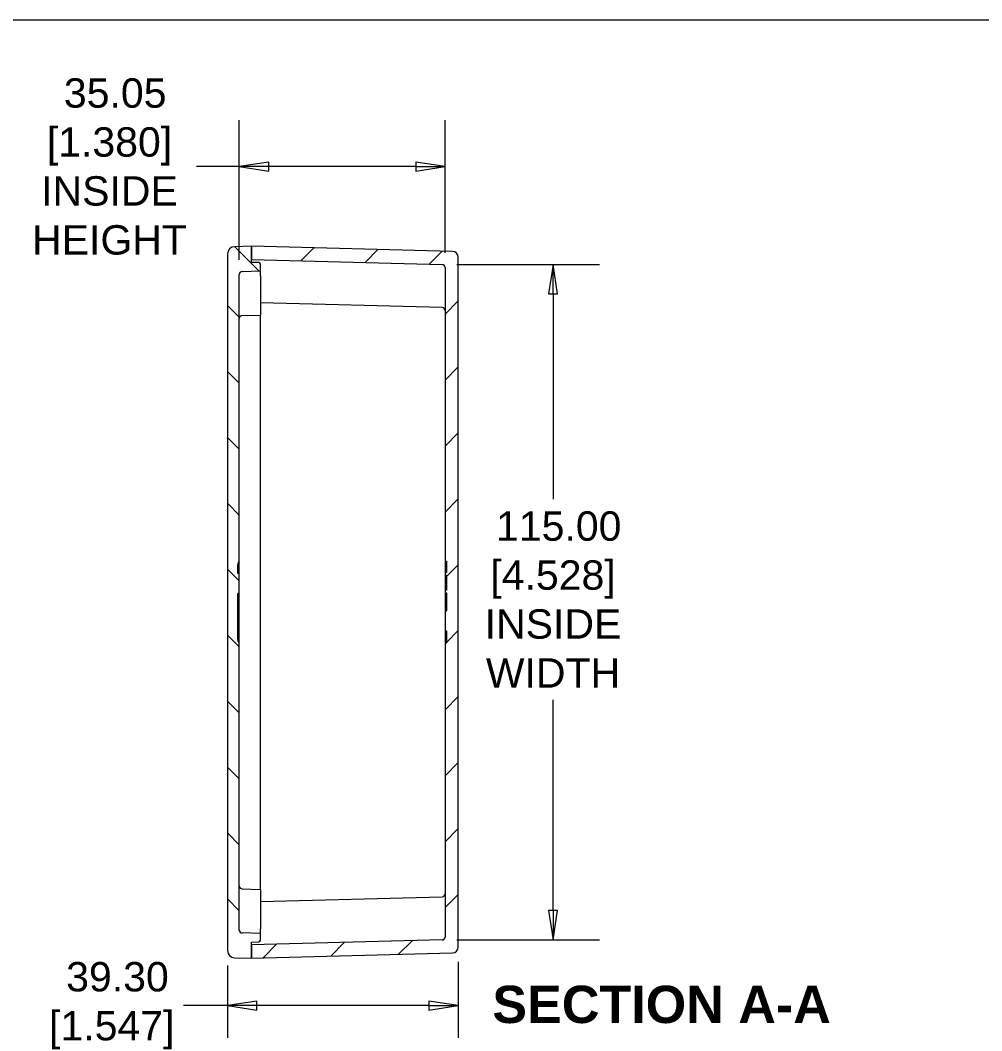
# Model space of a CAD drawing. Header units: millimetres. Extents: x 23 to 674, y 24 to 517.
# Drawn here: x 259.7 to 423.5, y 344.8 to 516.8 of the extents above; entities that cross this region are included whole.
import ezdxf

# ---------------------------------------------------------------- set-up
doc = ezdxf.new("R2010")
doc.units = ezdxf.units.MM
doc.header["$LTSCALE"] = 2.5
for name, color, linetype, lineweight in [('Dimension (ANSI)', 7, 'Continuous', 9), ('Hatch (ANSI)', 7, 'Continuous', 9), ('Sketch Geometry (ANSI)', 7, 'Continuous', 9), ('Symbol (ANSI)', 7, 'Continuous', 9), ('Visible (ANSI)', 7, 'Continuous', 9)]:
    doc.layers.add(name, color=color, linetype=linetype, lineweight=lineweight)
doc.styles.add('Label Text (ANSI)', font='arialbd.ttf')
doc.styles.add('Note Text (ANSI)', font='arial.ttf')
doc.styles.add('Text Style20', font='arial.ttf')
doc.dimstyles.new('Default - mm (ANSI)', dxfattribs={"dimscale": 2.5, "dimtxt": 2, "dimasz": 2, "dimexe": 3.175, "dimexo": 1, "dimgap": 0.8, "dimtad": 0, "dimtih": 1, "dimtoh": 1, "dimrnd": 1e-08, "dimzin": 4, "dimdsep": 46, "dimtxsty": 'Note Text (ANSI)', "dimblk": 'Filled-1', "dimcen": 0.09, "dimdle": 10, "dimclrd": 256, "dimclre": 256, "dimclrt": 256, "dimadec": 1, "dimazin": 0, "dimtfac": 1.524, "dimtofl": 0, "dimtmove": 0, "dimatfit": 3, "dimfxl": 0, "dimtolj": 1, "dimtzin": 0, "dimlwd": -1, "dimlwe": -1, "dimarcsym": 0})

# ---------------------------------------------------------------- blocks, each defined once
blk = doc.blocks.new('Title Blocks HAMMOND')
at = {"layer": 'Sketch Geometry (ANSI)'}
blk.add_line((269.997, 206.727), (9.353, 206.727), dxfattribs=at)
at = {"layer": 'Symbol (ANSI)', "style": 'Text Style20'}
blk.add_attdef('<TITLE>_001', (229.212, 16.349), '', height=5, dxfattribs=at)
blk = doc.blocks.new('Filled-1')
at = {"color": 0}
for p, q in [((0, 0), (-1, 0.15)), ((-1, 0.15), (-1, -0.15)), ((-1, 0), (0, 0)), ((-1, -0.15), (0, 0))]:
    blk.add_line(p, q, dxfattribs=at)
at = {"color": 0, "flags": 128}
blk.add_lwpolyline([(-1, -0.15), (0, 0), (-1, 0.15), (-1, -0.15)], dxfattribs=at)
at = {"color": 0}
blk.add_solid([(-1, -0.15), (0, 0), (-1, 0.15), (-1, -0.15)], dxfattribs=at)
blk = doc.blocks.new('*D16')
at = {"layer": 'Defpoints', "color": 0, "transparency": 16777216}
for p in [(295.05, 358.45), (334.35, 359.07), (334.35, 349.09)]:
    blk.add_point(p, dxfattribs=at)
at = {"layer": 'Dimension (ANSI)', "transparency": 16777216}
for p, q in [((334.35, 356.57), (334.35, 341.16)), ((295.05, 355.95), (295.05, 341.16)), ((295.05, 349.09), (287.55, 349.09)), ((329.35, 349.09), (300.05, 349.09))]:
    blk.add_line(p, q, dxfattribs=at)
at = {"layer": 'Dimension (ANSI)', "transparency": 16777216, "xscale": 5, "yscale": 5, "zscale": 5, "rotation": 180}
blk.add_blockref('Filled-1', (295.05, 349.09), dxfattribs=at)
at = {"layer": 'Dimension (ANSI)', "transparency": 16777216, "xscale": 5, "yscale": 5, "zscale": 5}
blk.add_blockref('Filled-1', (334.35, 349.09), dxfattribs=at)
at = {"layer": 'Dimension (ANSI)', "transparency": 16777216, "insert": (275.33, 349.09), "char_height": 5, "attachment_point": 5, "style": 'Note Text (ANSI)'}
blk.add_mtext('\\A1; 39.30\\P[1.547]', dxfattribs=at)
blk = doc.blocks.new('*D17')
at = {"layer": 'Defpoints', "color": 0, "transparency": 16777216}
for p in [(331.61, 475.27), (331.61, 360.27), (350.48, 360.27)]:
    blk.add_point(p, dxfattribs=at)
at = {"layer": 'Dimension (ANSI)', "transparency": 16777216}
for p, q in [((334.11, 475.27), (358.42, 475.27)), ((350.48, 470.27), (350.48, 435.29)), ((350.48, 365.27), (350.48, 401.16)), ((334.11, 360.27), (358.42, 360.27))]:
    blk.add_line(p, q, dxfattribs=at)
at = {"layer": 'Dimension (ANSI)', "transparency": 16777216, "xscale": 5, "yscale": 5, "zscale": 5}
for p, rotation in [((350.48, 475.27), 90), ((350.48, 360.27), 270)]:
    blk.add_blockref('Filled-1', p, dxfattribs=dict(at, rotation=rotation))
at = {"layer": 'Dimension (ANSI)', "transparency": 16777216, "insert": (350.48, 418.23), "char_height": 5, "attachment_point": 5, "style": 'Note Text (ANSI)'}
blk.add_mtext('\\A1; 115.00\\P[4.528]{\\PINSIDE \\PWIDTH}', dxfattribs=at)
blk = doc.blocks.new('*D18')
at = {"layer": 'Defpoints', "color": 0, "transparency": 16777216}
for p in [(332.1, 491.92), (297.05, 473.58), (332.1, 474.77)]:
    blk.add_point(p, dxfattribs=at)
at = {"layer": 'Dimension (ANSI)', "transparency": 16777216}
for p, q in [((297.05, 476.08), (297.05, 499.85)), ((332.1, 477.27), (332.1, 499.85)), ((297.05, 491.92), (289.78, 491.92)), ((327.1, 491.92), (302.05, 491.92))]:
    blk.add_line(p, q, dxfattribs=at)
at = {"layer": 'Dimension (ANSI)', "transparency": 16777216, "xscale": 5, "yscale": 5, "zscale": 5, "rotation": 180}
blk.add_blockref('Filled-1', (297.05, 491.92), dxfattribs=at)
at = {"layer": 'Dimension (ANSI)', "transparency": 16777216, "xscale": 5, "yscale": 5, "zscale": 5}
blk.add_blockref('Filled-1', (332.1, 491.92), dxfattribs=at)
at = {"layer": 'Dimension (ANSI)', "transparency": 16777216, "insert": (274.94, 491.92), "char_height": 5, "attachment_point": 5, "style": 'Note Text (ANSI)'}
blk.add_mtext('\\A1; 35.05\\P[1.380]{\\PINSIDE\\PHEIGHT}', dxfattribs=at)

msp = doc.modelspace()

# ---------------------------------------------------------------- hatches: boundary and pattern name
at = {"layer": 'Hatch (ANSI)'}
h = msp.add_hatch(dxfattribs=at)
h.set_pattern_fill('ANSI31', color=256, scale=63.5, angle=90.00021, style=0)
h.set_pattern_definition([(135.0002, (0, 0), (-5.61264, -5.61268), [])])
edge = h.paths.add_edge_path()
edge.add_line((297.0474, 424.7724), (297.0474, 473.5803))
edge.add_ellipse((297.5474, 473.5803), major_axis=(-0.5, 0), ratio=1, start_angle=271.5, end_angle=360, ccw=False)
edge.add_line((297.5343, 474.0801), (300.6474, 474.1616))
edge.add_line((300.6474, 474.1616), (300.6474, 474.4462))
edge.add_line((300.6474, 474.4462), (300.6473, 474.4462))
edge.add_ellipse((300.3474, 474.4539), major_axis=(0.2999, -0.0076), ratio=1, start_angle=0, end_angle=1.460739)
edge.add_line((300.6474, 474.4539), (300.6474, 475.2908))
edge.add_ellipse((300.3474, 475.2908), major_axis=(0.3, 0), ratio=1, start_angle=0, end_angle=88.5)
edge.add_line((300.3553, 475.5907), (299.1474, 475.6224))
edge.add_line((299.1474, 475.6224), (299.1474, 476.1224))
edge.add_line((299.1474, 476.1224), (299.1474, 478.3724))
edge.add_line((299.1474, 478.3724), (296.216, 478.2956))
edge.add_ellipse((296.2474, 477.096), major_axis=(-0.0314, 1.1996), ratio=1, start_angle=0, end_angle=88.5)
edge.add_line((295.0474, 477.096), (295.0474, 358.4487))
edge.add_ellipse((296.2474, 358.4487), major_axis=(-1.2, 0), ratio=1, start_angle=0, end_angle=88.5)
edge.add_line((296.216, 357.2491), (299.1474, 357.1724))
edge.add_line((299.1474, 357.1724), (299.1474, 359.4224))
edge.add_line((299.1474, 359.4224), (299.1474, 359.9224))
edge.add_line((299.1474, 359.9224), (300.3553, 359.954))
edge.add_ellipse((300.3474, 360.2539), major_axis=(0.0079, -0.2999), ratio=1, start_angle=0, end_angle=88.5)
edge.add_line((300.6474, 360.2539), (300.6474, 361.0908))
edge.add_ellipse((300.3474, 361.0908), major_axis=(0.3, 0), ratio=1, start_angle=0, end_angle=1.460739)
edge.add_line((300.6473, 361.0985), (300.6474, 361.0985))
edge.add_line((300.6474, 361.0985), (300.6474, 361.3831))
edge.add_line((300.6474, 361.3831), (297.5343, 361.4646))
edge.add_ellipse((297.5474, 361.9644), major_axis=(-0.0131, -0.4998), ratio=1, start_angle=271.5, end_angle=360, ccw=False)
edge.add_line((297.0474, 361.9644), (297.0474, 410.7724))
edge.add_ellipse((297.7974, 411.4338), major_axis=(-0.75, -0.6614), ratio=1, start_angle=318.590378, end_angle=360, ccw=False)
edge.add_line((296.7974, 411.4338), (296.7974, 419.2349))
edge.add_line((296.7974, 419.2349), (297.0474, 419.2438))
edge.add_line((297.0474, 419.2438), (297.0474, 422.6305))
edge.add_line((297.0474, 422.6305), (296.7974, 422.6392))
edge.add_line((296.7974, 422.6392), (296.7974, 424.1109))
edge.add_ellipse((297.7974, 424.1109), major_axis=(-1, 0), ratio=1, start_angle=318.590378, end_angle=360, ccw=False)
h = msp.add_hatch(dxfattribs=at)
h.set_pattern_fill('ANSI31', color=256, scale=63.5, style=0)
h.set_pattern_definition([(45, (0, 0), (-5.61266, 5.61266), [])])
edge = h.paths.add_edge_path()
edge.add_line((332.0974, 419.8229), (332.0974, 419.3611))
edge.add_line((332.0974, 419.3611), (332.3474, 419.348))
edge.add_line((332.3474, 419.348), (332.3474, 416.3079))
edge.add_line((332.3474, 416.3079), (332.0974, 416.2944))
edge.add_line((332.0974, 416.2944), (332.0974, 412.8892))
edge.add_line((332.0974, 412.8892), (332.3474, 412.8761))
edge.add_line((332.3474, 412.8761), (332.3474, 410.7855))
edge.add_line((332.3474, 410.7855), (332.0974, 410.7724))
edge.add_line((332.0974, 410.7724), (332.0974, 360.7723))
edge.add_ellipse((331.5974, 360.7723), major_axis=(0.5, 0), ratio=1, start_angle=271.5, end_angle=360, ccw=False)
edge.add_line((331.6105, 360.2724), (299.1474, 359.4224))
edge.add_line((299.1474, 359.4224), (299.1474, 357.1724))
edge.add_line((299.1474, 357.1724), (333.3736, 358.0686))
edge.add_ellipse((333.3474, 359.0683), major_axis=(0.0262, -0.9997), ratio=1, start_angle=0, end_angle=88.5)
edge.add_line((334.3474, 359.0683), (334.3474, 476.4765))
edge.add_ellipse((333.3474, 476.4765), major_axis=(1, 0), ratio=1, start_angle=0, end_angle=88.5)
edge.add_line((333.3736, 477.4761), (299.1474, 478.3724))
edge.add_line((299.1474, 478.3724), (299.1474, 476.1224))
edge.add_line((299.1474, 476.1224), (331.6105, 475.2723))
edge.add_ellipse((331.5974, 474.7725), major_axis=(0.0131, 0.4998), ratio=1, start_angle=271.5, end_angle=360, ccw=False)
edge.add_line((332.0974, 474.7725), (332.0974, 424.7724))
edge.add_line((332.0974, 424.7724), (332.3474, 424.7593))
edge.add_line((332.3474, 424.7593), (332.3474, 422.8286))
edge.add_line((332.3474, 422.8286), (332.0974, 422.8155))
edge.add_line((332.0974, 422.8155), (332.0974, 422.3549))
edge.add_line((332.0974, 422.3549), (332.3474, 422.3417))
edge.add_line((332.3474, 422.3417), (332.3474, 419.8361))
edge.add_line((332.3474, 419.8361), (332.0974, 419.8229))

# ---------------------------------------------------------------- linework, layer by layer
at = {"layer": 'Visible (ANSI)'}
for p, q in [((299.1474, 478.3724), (296.216, 478.2956)), ((333.3736, 477.4761), (299.1474, 478.3724)), ((299.1474, 478.3724), (299.1474, 476.1224)), ((299.1474, 475.6224), (299.1474, 478.3724)), ((295.0474, 477.096), (295.0474, 358.4487)), ((299.1474, 476.1224), (331.6105, 475.2723)), ((300.3553, 475.5907), (299.1474, 475.6224)), ((300.6474, 474.4539), (300.6474, 475.2908)), ((334.3474, 359.0683), (334.3474, 476.4765)), ((297.0474, 424.7724), (297.0474, 473.5803)), ((297.5343, 474.0801), (300.6474, 474.1616)), ((300.6474, 474.4462), (300.6473, 474.4462)), ((300.6474, 474.4539), (300.6474, 474.4462)), ((300.6474, 474.1616), (300.6474, 474.4462)), ((300.6474, 473.8724), (300.6474, 474.1616)), ((300.6474, 473.3724), (300.6474, 473.8724)), ((300.6474, 473.3724), (300.6474, 466.6616)), ((332.0974, 474.7725), (332.0974, 424.7724)), ((331.6105, 467.9223), (300.6474, 468.7331)), ((297.5343, 466.5801), (300.6474, 466.6616)), ((300.6474, 466.3724), (300.6474, 466.6616)), ((300.6474, 369.1724), (300.6474, 466.3724)), ((296.7974, 422.6392), (296.7974, 424.1109)), ((297.0474, 422.7724), (297.0474, 424.7724)), ((332.0974, 424.7724), (332.3474, 424.7593)), ((332.0974, 424.7724), (332.0974, 422.819)), ((332.3474, 424.7593), (332.3474, 422.8286)), ((297.0474, 422.7199), (296.7974, 422.7286)), ((297.0474, 422.7199), (297.0474, 422.7724)), ((297.0474, 419.2438), (297.0474, 422.6305)), ((332.0974, 422.819), (332.3474, 422.8321)), ((332.0974, 422.8155), (332.0974, 422.3549)), ((332.3474, 422.3417), (332.3474, 419.8361)), ((332.0974, 419.8229), (332.0974, 419.3611)), ((297.0474, 419.2374), (296.7974, 419.2286)), ((297.0474, 419.2374), (296.7974, 419.2286)), ((296.7974, 411.4338), (296.7974, 419.2349)), ((297.0474, 416.2511), (297.0474, 419.2374)), ((332.0974, 419.3593), (332.3474, 419.3462)), ((332.0974, 419.3152), (332.0974, 416.3034)), ((332.0974, 419.3152), (332.3474, 419.3021)), ((332.3474, 419.348), (332.3474, 416.3079)), ((297.0474, 416.2511), (296.7974, 416.2599)), ((297.0474, 416.2074), (296.7974, 416.2161)), ((297.0474, 415.5218), (296.7974, 415.525)), ((332.0974, 416.3034), (332.3474, 416.3165)), ((332.0974, 416.3034), (332.3474, 416.3165)), ((332.0974, 416.2944), (332.0974, 412.8892)), ((297.0474, 413.5197), (296.7974, 413.5166)), ((297.0474, 412.7686), (296.7974, 412.7599)), ((297.0474, 410.7724), (297.0474, 412.7686)), ((332.0974, 412.7996), (332.0974, 410.7724)), ((332.0974, 412.7996), (332.3474, 412.7865)), ((332.3474, 412.8761), (332.3474, 410.7855)), ((297.0474, 361.9644), (297.0474, 410.7724)), ((332.3474, 410.7855), (332.0974, 410.7724)), ((332.0974, 410.7724), (332.0974, 360.7723)), ((297.5343, 368.9646), (300.6474, 368.8831)), ((300.6474, 368.8831), (300.6474, 369.1724)), ((300.6474, 368.8831), (300.6474, 362.1724)), ((300.6474, 366.8116), (331.6105, 367.6224)), ((300.6474, 361.3831), (297.5343, 361.4646)), ((300.6474, 361.6724), (300.6474, 362.1724)), ((300.6474, 361.3831), (300.6474, 361.6724)), ((300.6474, 361.0985), (300.6474, 361.3831)), ((331.6105, 360.2724), (299.1474, 359.4224)), ((299.1474, 359.9224), (300.3553, 359.954)), ((299.1474, 357.1724), (299.1474, 359.9224)), ((300.6473, 361.0985), (300.6474, 361.0985)), ((300.6474, 361.0985), (300.6474, 361.0908)), ((300.6474, 360.2539), (300.6474, 361.0908)), ((299.1474, 359.4224), (299.1474, 357.1724)), ((299.1474, 357.1724), (333.3736, 358.0686)), ((296.216, 357.2491), (299.1474, 357.1724))]:
    msp.add_line(p, q, dxfattribs=at)
for centre, radius, start, end in [((296.2474, 477.096), 1.2, 91.5, 180), ((333.3474, 476.4765), 1, 0, 88.5), ((300.3474, 475.2908), 0.3, 0, 88.5), ((331.5974, 474.7725), 0.5, 0, 88.5), ((297.5474, 473.5803), 0.5, 91.5, 180), ((300.3474, 474.4539), 0.3, 358.539261, 0), ((297.5474, 466.0803), 0.5, 91.5, 180), ((331.5974, 467.4225), 0.5, 0, 88.5), ((297.7974, 424.1109), 1, 138.590378, 180), ((297.7974, 411.4338), 1, 180, 221.409622), ((297.5474, 369.4644), 0.5, 180, 268.5), ((331.5974, 368.1223), 0.5, 271.5, 0), ((297.5474, 361.9644), 0.5, 180, 268.5), ((300.3474, 360.2539), 0.3, 271.5, 0), ((300.3474, 361.0908), 0.3, 0, 1.460739), ((331.5974, 360.7723), 0.5, 271.5, 0), ((296.2474, 358.4487), 1.2, 180, 268.5), ((333.3474, 359.0683), 1, 271.5, 0)]:
    msp.add_arc(centre, radius, start, end, dxfattribs=at)
for points, knots in [([(297.0474, 422.6305), (297.0058, 422.6319), (296.9641, 422.6334), (296.8808, 422.6363), (296.8391, 422.6378), (296.7974, 422.6392)], [-0.0250151004, -0.0250151004, -0.0250151004, -0.0250151004, -0.0125075464, -0.0125075464, 0, 0, 0, 0]), ([(297.0474, 422.6305), (297.0474, 422.6592), (297.0474, 422.6804), (297.0474, 422.7038), (297.0474, 422.7101), (297.0474, 422.7174), (297.0474, 422.7187), (297.0474, 422.7199)], [0.002082281359, 0.002082281359, 0.002082281359, 0.002082281359, 0.002356800891, 0.002356800891, 0.002525156235, 0.002525156235, 0.002693356928, 0.002693356928, 0.002693356928, 0.002693356928]), ([(332.3474, 422.8286), (332.3058, 422.8264), (332.2641, 422.8242), (332.1808, 422.8198), (332.1391, 422.8177), (332.0974, 422.8155)], [-0.02503406, -0.02503406, -0.02503406, -0.02503406, -0.0125170236, -0.0125170236, 0, 0, 0, 0]), ([(332.0974, 422.3549), (332.1391, 422.3527), (332.1808, 422.3505), (332.2641, 422.3461), (332.3058, 422.3439), (332.3474, 422.3417)], [-0.0250338704, -0.0250338704, -0.0250338704, -0.0250338704, -0.0125169252, -0.0125169252, 0, 0, 0, 0]), ([(332.0974, 422.3549), (332.0974, 422.3541), (332.0974, 422.3532), (332.0974, 422.3521), (332.0974, 422.3463), (332.0974, 422.3373), (332.0974, 422.3249), (332.0974, 422.3001), (332.0974, 422.2578), (332.0974, 422.2066), (332.0974, 422.1555), (332.0974, 422.0966), (332.0974, 422.0355), (332.0974, 421.9745), (332.0974, 421.9108), (332.0974, 421.8463), (332.0974, 421.7818), (332.0974, 421.7167), (332.0974, 421.6515), (332.0974, 421.5862), (332.0974, 421.5208), (332.0974, 421.4552), (332.0974, 421.3896), (332.0974, 421.3239), (332.0974, 421.2584), (332.0974, 421.193), (332.0974, 421.1271), (332.0974, 421.0616)], [0.00008098349, 0.00008098349, 0.00008098349, 0.00008098349, 0.00009920509, 0.00009920509, 0.00009920509, 0.00019817253, 0.00019817253, 0.00019817253, 0.00039610743, 0.00039610743, 0.00039610743, 0.00059404232, 0.00059404232, 0.00059404232, 0.00079197721, 0.00079197721, 0.00079197721, 0.00098991211, 0.00098991211, 0.00098991211, 0.001187847, 0.001187847, 0.001187847, 0.00138578189, 0.00138578189, 0.00138578189, 0.00158371679, 0.00158371679, 0.00158371679, 0.00158371679]), ([(332.0974, 421.0616), (332.0974, 420.9567), (332.0974, 420.852), (332.0974, 420.7472), (332.0974, 420.7247), (332.0974, 420.7023), (332.0974, 420.6798), (332.0974, 420.5525), (332.0974, 420.4256), (332.0974, 420.3011), (332.0974, 420.2388), (332.0974, 420.1772), (332.0974, 420.1187), (332.0974, 420.0602), (332.0974, 420.0043), (332.0974, 419.9565), (332.0974, 419.9087), (332.0974, 419.8716), (332.0974, 419.8495), (332.0974, 419.8384), (332.0974, 419.8302), (332.0974, 419.8252), (332.0974, 419.8243), (332.0974, 419.8236), (332.0974, 419.8229)], [0, 0, 0, 0, 0.00031759787, 0.00031759787, 0.00031759787, 0.00038557711, 0.00038557711, 0.00038557711, 0.0007711156, 0.0007711156, 0.0007711156, 0.00096388485, 0.00096388485, 0.00096388485, 0.00115665409, 0.00115665409, 0.00115665409, 0.00134942334, 0.00134942334, 0.00134942334, 0.00144580796, 0.00144580796, 0.00144580796, 0.00146308343, 0.00146308343, 0.00146308343, 0.00146308343]), ([(332.3474, 419.8361), (332.3058, 419.8339), (332.2641, 419.8317), (332.1808, 419.8273), (332.1391, 419.8251), (332.0974, 419.8229)], [-0.0250325845, -0.0250325845, -0.0250325845, -0.0250325845, -0.0125163081, -0.0125163081, -0.0000000077, -0.0000000077, -0.0000000077, -0.0000000077]), ([(296.7974, 419.2349), (296.8391, 419.2364), (296.8808, 419.2379), (296.9641, 419.2408), (297.0058, 419.2423), (297.0474, 419.2438)], [-0.0250120301, -0.0250120301, -0.0250120301, -0.0250120301, -0.0125058125, -0.0125058125, -0.0000000028, -0.0000000028, -0.0000000028, -0.0000000028]), ([(332.0974, 419.3611), (332.1391, 419.3589), (332.1808, 419.3567), (332.2641, 419.3523), (332.3058, 419.3502), (332.3474, 419.348)], [-0.0250338705, -0.0250338705, -0.0250338705, -0.0250338705, -0.0125169371, -0.0125169371, 0, 0, 0, 0]), ([(332.0974, 419.3593), (332.0974, 419.3475), (332.0974, 419.3377), (332.0974, 419.3198), (332.0974, 419.3169), (332.0974, 419.3152)], [0.000241026999, 0.000241026999, 0.000241026999, 0.000241026999, 0.00030666177, 0.00030666177, 0.000408528325, 0.000408528325, 0.000408528325, 0.000408528325]), ([(297.0474, 416.2074), (297.0474, 416.2191), (297.0474, 416.2287), (297.0474, 416.2466), (297.0474, 416.2495), (297.0474, 416.2511)], [0.00024404273, 0.00024404273, 0.00024404273, 0.00024404273, 0.000308889962, 0.000308889962, 0.000411613625, 0.000411613625, 0.000411613625, 0.000411613625]), ([(297.0474, 415.5218), (297.0474, 415.5722), (297.0474, 415.6217), (297.0474, 415.717), (297.0474, 415.7629), (297.0474, 415.8932), (297.0474, 415.9698), (297.0474, 416.0617), (297.0474, 416.0879), (297.0474, 416.1337), (297.0474, 416.1517), (297.0474, 416.1807), (297.0474, 416.1912), (297.0474, 416.2044), (297.0474, 416.2065), (297.0474, 416.2074)], [0, 0, 0, 0, 0.00016096346, 0.00016096346, 0.00032217633, 0.00032217633, 0.00064460207, 0.00064460207, 0.00080581494, 0.00080581494, 0.00096702781, 0.00096702781, 0.00112824068, 0.00112824068, 0.00128928216, 0.00128928216, 0.00128928216, 0.00128928216]), ([(297.0474, 414.4306), (297.0474, 414.6153), (297.0474, 414.8002), (297.0474, 415.0753), (297.0474, 415.1665), (297.0474, 415.3019), (297.0474, 415.3468), (297.0474, 415.4351), (297.0474, 415.4783), (297.0474, 415.5218)], [0, 0, 0, 0, 0.00055399291, 0.00055399291, 0.00083101864, 0.00083101864, 0.0009695315, 0.0009695315, 0.00110779067, 0.00110779067, 0.00110779067, 0.00110779067]), ([(332.3474, 416.3079), (332.3058, 416.3056), (332.2641, 416.3034), (332.1808, 416.2989), (332.1391, 416.2966), (332.0974, 416.2944)], [-0.0250316251, -0.0250316251, -0.0250316251, -0.0250316251, -0.0125152725, -0.0125152725, 0, 0, 0, 0]), ([(332.0974, 416.3034), (332.0974, 416.3021), (332.0974, 416.3008), (332.0974, 416.2958), (332.0974, 416.2951), (332.0974, 416.2944)], [0, 0, 0, 0, 0.0000658079823, 0.0000658079823, 0.0000750733996, 0.0000750733996, 0.0000750733996, 0.0000750733996]), ([(297.0474, 413.5197), (297.0474, 413.5562), (297.0474, 413.5925), (297.0474, 413.6662), (297.0474, 413.7037), (297.0474, 413.8164), (297.0474, 413.8923), (297.0474, 414.1217), (297.0474, 414.2761), (297.0474, 414.4306)], [0, 0, 0, 0, 0.000115230491, 0.000115230491, 0.000230746917, 0.000230746917, 0.000461779768, 0.000461779768, 0.000923787083, 0.000923787083, 0.000923787083, 0.000923787083]), ([(297.0474, 412.7686), (297.0474, 412.7701), (297.0474, 412.7726), (297.0474, 412.789), (297.0474, 412.8027), (297.0474, 412.8382), (297.0474, 412.8595), (297.0474, 412.9124), (297.0474, 412.9431), (297.0474, 413.0452), (297.0474, 413.1275), (297.0474, 413.2656), (297.0474, 413.3141), (297.0474, 413.4146), (297.0474, 413.4667), (297.0474, 413.5197)], [0, 0, 0, 0, 0.00017025628, 0.00017025628, 0.00034066836, 0.00034066836, 0.00051108044, 0.00051108044, 0.00068149251, 0.00068149251, 0.00102231666, 0.00102231666, 0.00119272874, 0.00119272874, 0.00136285757, 0.00136285757, 0.00136285757, 0.00136285757]), ([(332.0974, 412.8892), (332.1391, 412.8871), (332.1808, 412.8849), (332.2641, 412.8805), (332.3058, 412.8783), (332.3474, 412.8761)], [-0.025034161, -0.025034161, -0.025034161, -0.025034161, -0.012517074, -0.012517074, 0, 0, 0, 0]), ([(332.0974, 412.8892), (332.0974, 412.8605), (332.0974, 412.8393), (332.0974, 412.8158), (332.0974, 412.8094), (332.0974, 412.8021), (332.0974, 412.8008), (332.0974, 412.7996)], [0.002096369469, 0.002096369469, 0.002096369469, 0.002096369469, 0.002371562127, 0.002371562127, 0.002540978024, 0.002540978024, 0.002710162338, 0.002710162338, 0.002710162338, 0.002710162338])]:
    msp.add_open_spline(points, degree=3, knots=knots, dxfattribs=at)
for points in [[(332.0974, 422.819), (332.0974, 422.8183), (332.0974, 422.8173), (332.0974, 422.8155)], [(297.0474, 419.2374), (297.0474, 419.2386), (297.0474, 419.2398), (297.0474, 419.2438)], [(332.0974, 419.3611), (332.0974, 419.3602), (332.0974, 419.3597), (332.0974, 419.3593)]]:
    msp.add_open_spline(points, degree=3, dxfattribs=at)

# ---------------------------------------------------------------- block references
at = {"xscale": 2.5, "yscale": 2.5, "zscale": 2.5}
msp.add_blockref('Title Blocks HAMMOND', (-0.6221, 0.0312), dxfattribs=at)

# ---------------------------------------------------------------- texts
at = {"layer": 'Symbol (ANSI)', "insert": (340.1416, 346.0394), "char_height": 6.35, "attachment_point": 7, "line_spacing_factor": 0.25, "style": 'Label Text (ANSI)'}
msp.add_mtext('SECTION A-A', dxfattribs=at)

# ---------------------------------------------------------------- dimensions: what is measured, and where the dimension line sits
at = {"layer": 'Dimension (ANSI)'}
for base, p1, p2, angle, text, override, picture, middle in [((332.0974, 491.9157), (297.0474, 473.5803), (332.0974, 474.7725), 180, ' <>\\X[1.380]{\\PINSIDE\\PHEIGHT}', {"dimgap": 0.8, "dimtih": 0, "dimtoh": 0, "dimdec": 2, "dimpost": '\\X', "dimtol": 0, "dimlim": 0, "dimtp": 0, "dimtm": 0, "dimtdec": 2, "dimatfit": 2}, '*D18', (274.9371, 491.9157)), ((350.4825, 360.2724), (331.6105, 475.2723), (331.6105, 360.2724), 90, ' <>\\X[4.528]{\\PINSIDE \\PWIDTH}', {"dimgap": 0.8, "dimdec": 2, "dimpost": '\\X', "dimtol": 0, "dimlim": 0, "dimtp": 0, "dimtm": 0, "dimtdec": 2, "dimatfit": 1}, '*D17', (350.4825, 418.2267)), ((334.3474, 349.0931), (295.0474, 358.4487), (334.3474, 359.0683), 180, ' <>\\X[1.547]', {"dimgap": 0.8, "dimtih": 0, "dimtoh": 0, "dimdec": 2, "dimpost": '\\X', "dimtol": 0, "dimlim": 0, "dimtp": 0, "dimtm": 0, "dimtdec": 2, "dimatfit": 2}, '*D16', (275.3288, 349.0931))]:
    dim = msp.add_linear_dim(base=base, p1=p1, p2=p2, angle=angle, text=text, dimstyle='Default - mm (ANSI)', override=override, dxfattribs=at)
    dim.commit()
    dim.dimension.update_dxf_attribs({"geometry": picture, "text_midpoint": middle, "dimtype": 160})

doc.saveas('drawing.dxf')
